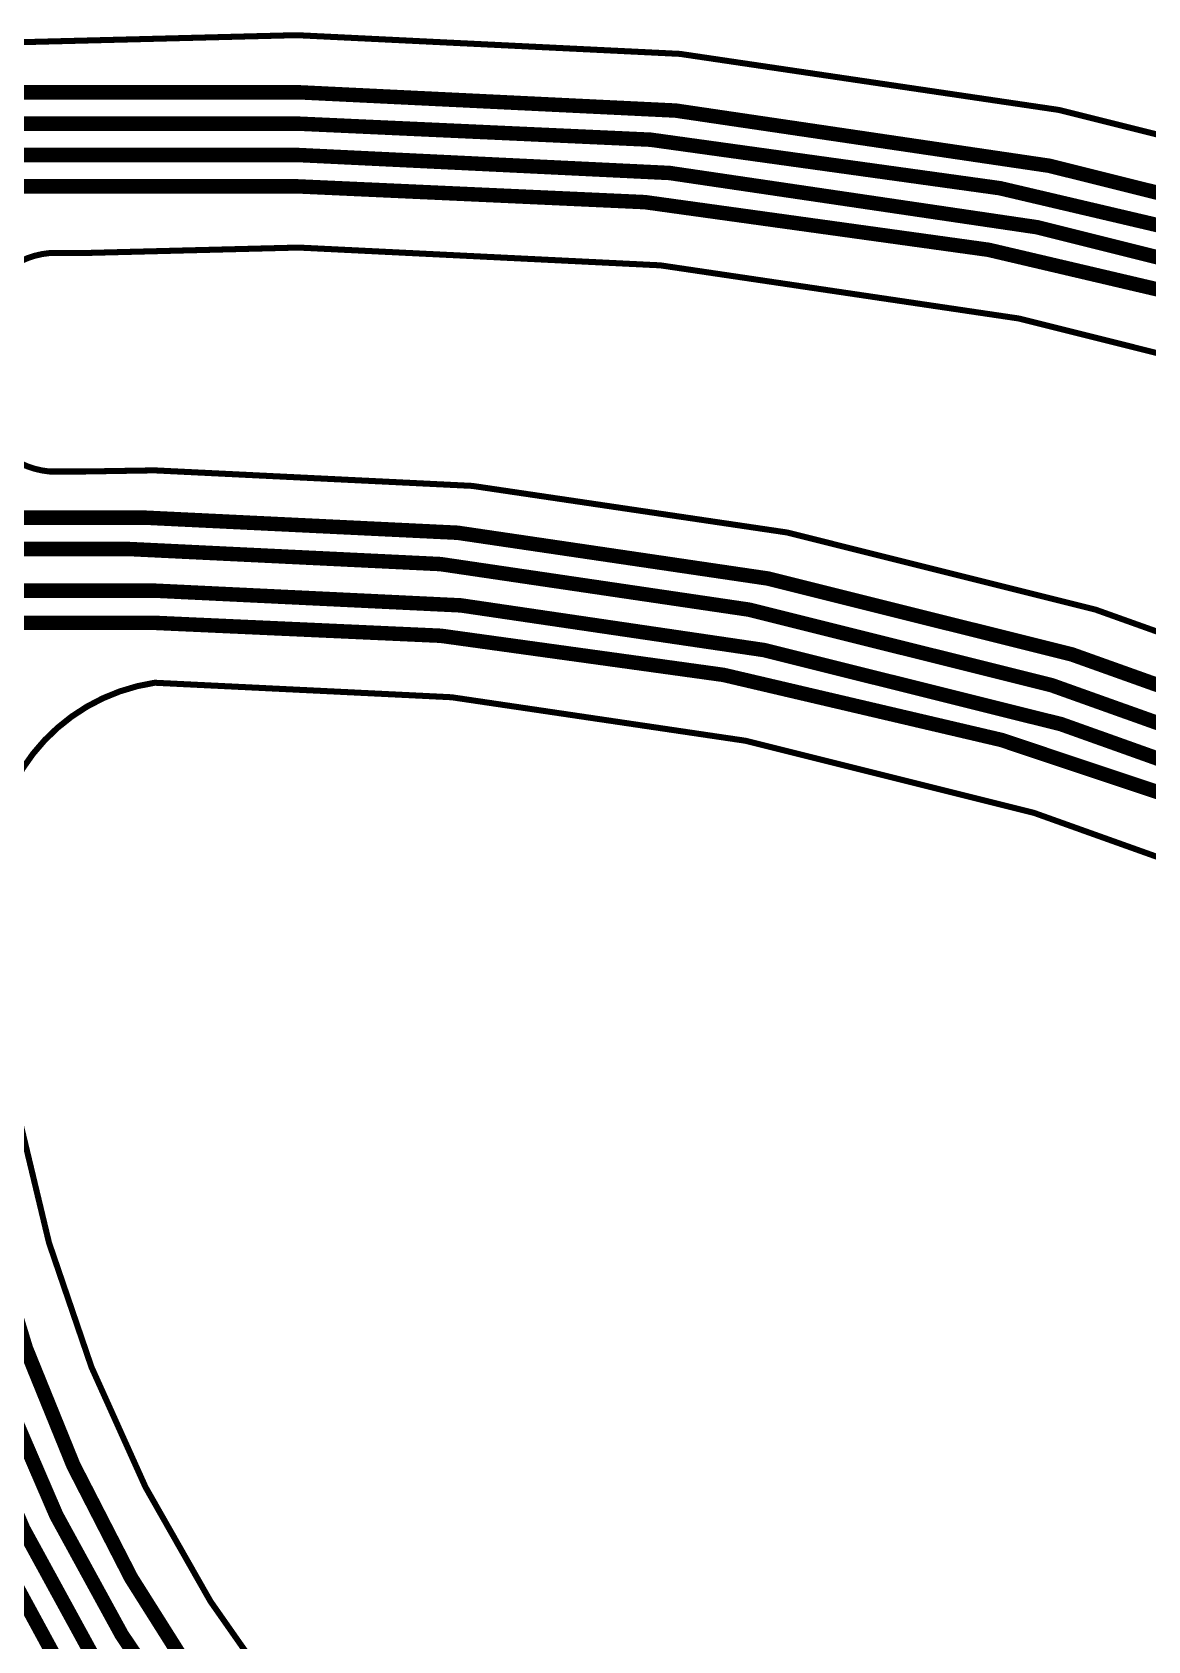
# Model space of a CAD drawing. Header units: inches. Extents: x -17 to 349, y -40 to 215.
# Drawn here: x 116.95 to 140.44, y 96.21 to 130.07 of the extents above; entities that cross this region are included whole.
import ezdxf

# ---------------------------------------------------------------- set-up
doc = ezdxf.new("R2010")
doc.units = ezdxf.units.IN
doc.layers.add('Board Outline', color=216, linetype='Continuous')
doc.layers.add('Bottom Layer', color=5, linetype='Continuous')

msp = doc.modelspace()

# ---------------------------------------------------------------- linework, layer by layer
at = {"layer": 'Board Outline'}
for points in [[(116.28870062, 129.84494478, 0.127, 0.127, 0), (122.50330592, 130.0034357, 0.127, 0.127, 0)], [(122.50330592, 130.0034357, 0.127, 0.127, 0), (122.52998862, 130.00344332, 0.127, 0.127, 0)], [(122.52998862, 130.00344332, 0.127, 0.127, -0.4137830578576681), (204.86466774, 47.83536788, 0.127, 0.127, 0)], [(115.74014952, 123.68934368, 0.127, 0.127, -0.389016451855684), (117.32510952, 125.41819468, 0.127, 0.127, 0)], [(117.32510952, 125.41819468, 0.127, 0.127, 0), (118.04152668, 125.41819468, 0.127, 0.127, 0)], [(118.04152668, 125.41819468, 0.127, 0.127, 0), (122.56069468, 125.53344718, 0.127, 0.127, 0)], [(122.56069468, 125.53344718, 0.127, 0.127, -0.4136722232397825), (200.39467414, 47.82755484, 0.127, 0.127, 0)], [(117.32095916, 120.81942054, 0.127, 0.127, -0.3883257373484774), (115.74014952, 122.54790324, 0.127, 0.127, 0)], [(117.32095916, 120.81942054, 0.127, 0.127, 0), (118.04152668, 120.81942054, 0.127, 0.127, 0)], [(118.04152668, 120.81942054, 0.127, 0.127, 0), (119.53146782, 120.84368262, 0.127, 0.127, 0)], [(119.5314729, 120.8434083, 0.127, 0.127, -0.4137590145945721), (187.85119148, 52.65899552, 0.127, 0.127, 0)], [(116.1418937, 112.78427532, 0.127, 0.127, -0.3454005329415482), (119.53243302, 116.37340962, 0.127, 0.127, 0)], [(119.53243302, 116.37340708, 0.127, 0.127, -0.4137590145945721), (183.38119788, 52.65109612, 0.127, 0.127, 0)], [(140.1634865, 79.2909514, 0.127, 0.127, -0.3675955104976865), (111.67189502, 112.78258368, 0.127, 0.127, 0)], [(140.88166134, 83.7028806, 0.127, 0.127, -0.3675955104976865), (116.14189624, 112.78427532, 0.127, 0.127, 0)], [(125.03019952, 78.74299974, 0.127, 0.127, -0.30781316416133), (102.94007352, 110.59862056, 0.127, 0.127, 0)], [(126.63263472, 82.9158997, 0.127, 0.127, -0.2584692511603573), (107.95818134, 105.1965384, 0.127, 0.127, 0)]]:
    msp.add_lwpolyline(points, format="xyseb", dxfattribs=at)
for points in [[(122.47155592, 130.0034357, 0.0635, 0.0635, 1), (122.53505592, 130.0034357, 0.0635, 0.0635, 1)], [(122.47155592, 130.0034357, 0.0635, 0.0635, 1), (122.53505592, 130.0034357, 0.0635, 0.0635, 1)], [(122.49823862, 130.00344332, 0.0635, 0.0635, 1), (122.56173862, 130.00344332, 0.0635, 0.0635, 1)], [(122.49823862, 130.00344332, 0.0635, 0.0635, 1), (122.56173862, 130.00344332, 0.0635, 0.0635, 1)], [(117.29335952, 125.41819468, 0.0635, 0.0635, 1), (117.35685952, 125.41819468, 0.0635, 0.0635, 1)], [(117.29335952, 125.41819468, 0.0635, 0.0635, 1), (117.35685952, 125.41819468, 0.0635, 0.0635, 1)], [(118.00977668, 125.41819468, 0.0635, 0.0635, 1), (118.07327668, 125.41819468, 0.0635, 0.0635, 1)], [(118.00977668, 125.41819468, 0.0635, 0.0635, 1), (118.07327668, 125.41819468, 0.0635, 0.0635, 1)], [(122.52894468, 125.53344718, 0.0635, 0.0635, 1), (122.59244468, 125.53344718, 0.0635, 0.0635, 1)], [(122.52894468, 125.53344718, 0.0635, 0.0635, 1), (122.59244468, 125.53344718, 0.0635, 0.0635, 1)], [(117.28920916, 120.81942054, 0.0635, 0.0635, 1), (117.35270916, 120.81942054, 0.0635, 0.0635, 1)], [(117.28920916, 120.81942054, 0.0635, 0.0635, 1), (117.35270916, 120.81942054, 0.0635, 0.0635, 1)], [(118.00977668, 120.81942054, 0.0635, 0.0635, 1), (118.07327668, 120.81942054, 0.0635, 0.0635, 1)], [(118.00977668, 120.81942054, 0.0635, 0.0635, 1), (118.07327668, 120.81942054, 0.0635, 0.0635, 1)], [(119.49971782, 120.84368262, 0.0635, 0.0635, 1), (119.56321782, 120.84368262, 0.0635, 0.0635, 1)], [(119.4997229, 120.8434083, 0.0635, 0.0635, 1), (119.5632229, 120.8434083, 0.0635, 0.0635, 1)], [(119.50068302, 116.37340962, 0.0635, 0.0635, 1), (119.56418302, 116.37340962, 0.0635, 0.0635, 1)], [(119.50068302, 116.37340708, 0.0635, 0.0635, 1), (119.56418302, 116.37340708, 0.0635, 0.0635, 1)]]:
    msp.add_lwpolyline(points, format="xyseb", close=True, dxfattribs=at)
at = {"layer": 'Bottom Layer'}
for points in [[(104.00605564, 128.80178964, 0.3048, 0.3048, 0), (122.55846964, 128.80179218, 0.3048, 0.3048, 0)], [(122.55846964, 128.80178964, 0.3048, 0.3048, -0.4142135623730951), (203.66689518, 47.79210406, 0.3048, 0.3048, 0)], [(103.35365664, 128.14138964, 0.3048, 0.3048, 0), (122.55846964, 128.14139218, 0.3048, 0.3048, 0)], [(122.55846964, 128.14139218, 0.3048, 0.3048, -0.4142135716234306), (202.98237534, 47.82659217999999, 0.3048, 0.3048, 0)], [(114.43669772, 127.48099218, 0.3048, 0.3048, 0), (122.55846964, 127.48099218, 0.3048, 0.3048, 0)], [(122.55846964, 127.48099218, 0.3048, 0.3048, -0.4142135530473893), (202.33236902, 47.82659217999999, 0.3048, 0.3048, 0)], [(114.53963884, 126.82059218, 0.3048, 0.3048, 0), (122.55846964, 126.82059218, 0.3048, 0.3048, 0)], [(122.55846964, 126.82059218, 0.3048, 0.3048, -0.41421357178314), (201.68237286, 47.82659217999999, 0.3048, 0.3048, 0)], [(113.87011262, 119.84859952, 0.3048, 0.3048, 0), (119.31929908, 119.84859952, 0.3048, 0.3048, 0)], [(119.31929908, 119.84859952, 0.3048, 0.3048, -0.4142135513109782), (186.62706896, 52.6525871, 0.3048, 0.3048, 0)], [(113.31837128, 119.18819952, 0.3048, 0.3048, 0), (118.9746414, 119.18819952, 0.3048, 0.3048, 0)], [(118.9746414, 119.18819952, 0.3048, 0.3048, 0), (118.98825072, 119.18820714, 0.3048, 0.3048, 0)], [(118.98825072, 119.18820968, 0.3048, 0.3048, -0.4141682080837658), (185.97707534, 52.30783798, 0.3048, 0.3048, 0)], [(116.24966082, 118.31159218, 0.3048, 0.3048, 0), (119.53608808, 118.31159218, 0.3048, 0.3048, 0)], [(119.53608808, 118.31159218, 0.3048, 0.3048, -0.4142125882663787), (185.32707156, 52.65259218, 0.3048, 0.3048, 0)], [(115.9374618, 117.63299816, 0.3048, 0.3048, 0), (119.55410176, 117.63299816, 0.3048, 0.3048, 0)], [(119.55410176, 117.63299816, 0.3048, 0.3048, -0.4142135738093534), (184.67707032, 52.6525871, 0.3048, 0.3048, 0)], [(139.14867014, 80.75227436, 0.3048, 0.3048, -0.3677962490165181), (112.947323, 112.78914704, 0.3048, 0.3048, 0)], [(139.50761278, 81.44294354, 0.3048, 0.3048, -0.3699431621700549), (113.61346594, 112.86626144, 0.3048, 0.3048, 0)], [(139.5159897, 82.16587833999999, 0.3048, 0.3048, -0.3671574215201741), (114.36894068, 112.72169988, 0.3048, 0.3048, 0)], [(122.0691361, 93.16730414, 0.3048, 0.3048, -0.1791225164684258), (115.09238094, 112.80565958, 0.3048, 0.3048, 0)], [(124.32388902, 80.50912016, 0.3048, 0.3048, -0.3090782491753339), (104.20165088, 110.59468864, 0.3048, 0.3048, 0)], [(124.25393742, 81.25671074, 0.3048, 0.3048, -0.305068291575155), (104.86977756, 110.6140409, 0.3048, 0.3048, 0)], [(124.3540058, 81.93275205999998, 0.3048, 0.3048, -0.301999857724485), (105.54453618, 110.5759028, 0.3048, 0.3048, 0)], [(124.82248848, 82.45352064, 0.3048, 0.3048, -0.3034145428593823), (106.21358234, 110.61339066, 0.3048, 0.3048, 0)]]:
    msp.add_lwpolyline(points, format="xyseb", dxfattribs=at)
for points in [[(122.48226964, 128.80179218, 0.1524, 0.1524, 1), (122.63466964, 128.80179218, 0.1524, 0.1524, 1)], [(122.48226964, 128.80178964, 0.1524, 0.1524, 1), (122.63466964, 128.80178964, 0.1524, 0.1524, 1)], [(122.48226964, 128.14139218, 0.1524, 0.1524, 1), (122.63466964, 128.14139218, 0.1524, 0.1524, 1)], [(122.48226964, 128.14139218, 0.1524, 0.1524, 1), (122.63466964, 128.14139218, 0.1524, 0.1524, 1)], [(122.48226964, 127.48099218, 0.1524, 0.1524, 1), (122.63466964, 127.48099218, 0.1524, 0.1524, 1)], [(122.48226964, 127.48099218, 0.1524, 0.1524, 1), (122.63466964, 127.48099218, 0.1524, 0.1524, 1)], [(122.48226964, 126.82059218, 0.1524, 0.1524, 1), (122.63466964, 126.82059218, 0.1524, 0.1524, 1)], [(122.48226964, 126.82059218, 0.1524, 0.1524, 1), (122.63466964, 126.82059218, 0.1524, 0.1524, 1)], [(119.24309908, 119.84859952, 0.1524, 0.1524, 1), (119.39549908, 119.84859952, 0.1524, 0.1524, 1)], [(119.24309908, 119.84859952, 0.1524, 0.1524, 1), (119.39549908, 119.84859952, 0.1524, 0.1524, 1)], [(118.8984414, 119.18819952, 0.1524, 0.1524, 1), (119.0508414, 119.18819952, 0.1524, 0.1524, 1)], [(118.8984414, 119.18819952, 0.1524, 0.1524, 1), (119.0508414, 119.18819952, 0.1524, 0.1524, 1)], [(118.91205072, 119.18820968, 0.1524, 0.1524, 1), (119.06445072, 119.18820968, 0.1524, 0.1524, 1)], [(118.91205072, 119.18820714, 0.1524, 0.1524, 1), (119.06445072, 119.18820714, 0.1524, 0.1524, 1)], [(119.45988808, 118.31159218, 0.1524, 0.1524, 1), (119.61228808, 118.31159218, 0.1524, 0.1524, 1)], [(119.45988808, 118.31159218, 0.1524, 0.1524, 1), (119.61228808, 118.31159218, 0.1524, 0.1524, 1)], [(119.47790176, 117.63299816, 0.1524, 0.1524, 1), (119.63030176, 117.63299816, 0.1524, 0.1524, 1)], [(119.47790176, 117.63299816, 0.1524, 0.1524, 1), (119.63030176, 117.63299816, 0.1524, 0.1524, 1)]]:
    msp.add_lwpolyline(points, format="xyseb", close=True, dxfattribs=at)

doc.saveas('drawing.dxf')
